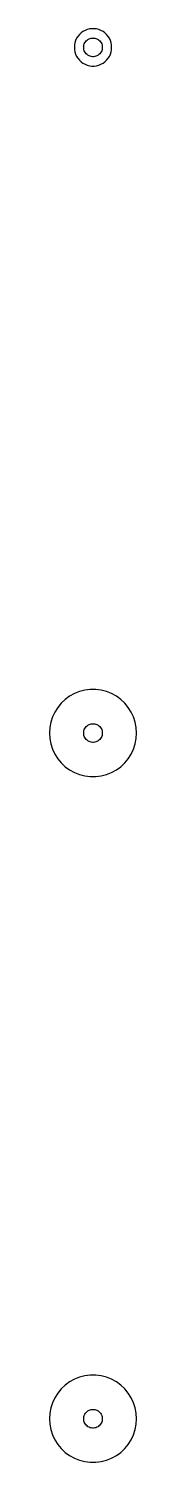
# Model space of a CAD drawing. Header units: metres. Extents: x -7 to 7, y 103 to 333.
import ezdxf

# ---------------------------------------------------------------- set-up
doc = ezdxf.new("R2010")
doc.units = ezdxf.units.M

msp = doc.modelspace()

# ---------------------------------------------------------------- linework, layer by layer
for p, q in [((-2.62891, 331.445), (-2.78932, 331.104)), ((-2.42705, 331.763), (-2.62891, 331.445)), ((-2.1869, 332.054), (-2.42705, 331.763)), ((-1.91226, 332.312), (-2.1869, 332.054)), ((-1.60747, 332.533), (-1.91226, 332.312)), ((-1.27733, 332.714), (-1.60747, 332.533)), ((-0.927048, 332.853), (-1.27733, 332.714)), ((-0.956131, 331.156), (-0.803726, 331.266)), ((-0.562134, 332.947), (-0.927048, 332.853)), ((-0.803726, 331.266), (-0.638657, 331.357)), ((-0.638657, 331.357), (-0.463516, 331.427)), ((-0.18837, 332.994), (-0.562134, 332.947)), ((-0.463516, 331.427), (-0.281067, 331.473)), ((-0.281067, 331.473), (-0.094177, 331.497)), ((0.18837, 332.994), (-0.18837, 332.994)), ((-0.094177, 331.497), (0.094177, 331.497)), ((0.094177, 331.497), (0.281067, 331.473)), ((0.562134, 332.947), (0.18837, 332.994)), ((0.281067, 331.473), (0.463516, 331.427)), ((0.463516, 331.427), (0.638657, 331.357)), ((0.927048, 332.853), (0.562134, 332.947)), ((0.638657, 331.357), (0.803726, 331.266)), ((0.803726, 331.266), (0.956131, 331.156)), ((1.27733, 332.714), (0.927048, 332.853)), ((1.60747, 332.533), (1.27733, 332.714)), ((1.91226, 332.312), (1.60747, 332.533)), ((2.1869, 332.054), (1.91226, 332.312)), ((2.42705, 331.763), (2.1869, 332.054)), ((2.62891, 331.445), (2.42705, 331.763)), ((2.78932, 331.104), (2.62891, 331.445)), ((-2.97633, 330.376), (-3, 330)), ((-3, 330), (-2.97633, 329.624)), ((-2.90575, 330.746), (-2.97633, 330.376)), ((-2.97633, 329.624), (-2.90575, 329.254)), ((-2.78932, 331.104), (-2.90575, 330.746)), ((-2.90575, 329.254), (-2.78932, 328.896)), ((-2.78932, 328.896), (-2.62891, 328.555)), ((-1.5, 330), (-1.48816, 330.188)), ((-1.48816, 329.812), (-1.5, 330)), ((-1.48816, 330.188), (-1.45287, 330.373)), ((-1.45287, 329.627), (-1.48816, 329.812)), ((-1.45287, 330.373), (-1.39465, 330.552)), ((-1.39465, 329.448), (-1.45287, 329.627)), ((-1.39465, 330.552), (-1.31445, 330.723)), ((-1.31445, 329.277), (-1.39465, 329.448)), ((-1.31445, 330.723), (-1.21352, 330.882)), ((-1.21352, 329.118), (-1.31445, 329.277)), ((-1.21352, 330.882), (-1.09344, 331.027)), ((-1.09344, 328.973), (-1.21352, 329.118)), ((-1.09344, 331.027), (-0.956131, 331.156)), ((-0.956131, 328.844), (-1.09344, 328.973)), ((0.956131, 331.156), (1.09344, 331.027)), ((1.09344, 328.973), (0.956131, 328.844)), ((1.09344, 331.027), (1.21352, 330.882)), ((1.21352, 329.118), (1.09344, 328.973)), ((1.21352, 330.882), (1.31445, 330.723)), ((1.31445, 329.277), (1.21352, 329.118)), ((1.31445, 330.723), (1.39465, 330.552)), ((1.39465, 329.448), (1.31445, 329.277)), ((1.39465, 330.552), (1.45287, 330.373)), ((1.45287, 329.627), (1.39465, 329.448)), ((1.45287, 330.373), (1.48816, 330.188)), ((1.48816, 329.812), (1.45287, 329.627)), ((1.48816, 330.188), (1.5, 330)), ((1.5, 330), (1.48816, 329.812)), ((2.62891, 328.555), (2.78932, 328.896)), ((2.90575, 330.746), (2.78932, 331.104)), ((2.78932, 328.896), (2.90575, 329.254)), ((2.97633, 330.376), (2.90575, 330.746)), ((2.90575, 329.254), (2.97633, 329.624)), ((3, 330), (2.97633, 330.376)), ((2.97633, 329.624), (3, 330)), ((-2.62891, 328.555), (-2.42705, 328.237)), ((-2.42705, 328.237), (-2.1869, 327.946)), ((-2.1869, 327.946), (-1.91226, 327.688)), ((-1.91226, 327.688), (-1.60747, 327.467)), ((-1.60747, 327.467), (-1.27733, 327.286)), ((-1.27733, 327.286), (-0.927048, 327.147)), ((-0.803726, 328.734), (-0.956131, 328.844)), ((-0.927048, 327.147), (-0.562134, 327.053)), ((-0.638657, 328.643), (-0.803726, 328.734)), ((-0.463516, 328.573), (-0.638657, 328.643)), ((-0.562134, 327.053), (-0.18837, 327.006)), ((-0.281067, 328.527), (-0.463516, 328.573)), ((-0.094177, 328.503), (-0.281067, 328.527)), ((-0.18837, 327.006), (0.18837, 327.006)), ((0.094177, 328.503), (-0.094177, 328.503)), ((0.281067, 328.527), (0.094177, 328.503)), ((0.18837, 327.006), (0.562134, 327.053)), ((0.463516, 328.573), (0.281067, 328.527)), ((0.638657, 328.643), (0.463516, 328.573)), ((0.562134, 327.053), (0.927048, 327.147)), ((0.803726, 328.734), (0.638657, 328.643)), ((0.956131, 328.844), (0.803726, 328.734)), ((0.927048, 327.147), (1.27733, 327.286)), ((1.27733, 327.286), (1.60747, 327.467)), ((1.60747, 327.467), (1.91226, 327.688)), ((1.91226, 327.688), (2.1869, 327.946)), ((2.1869, 327.946), (2.42705, 328.237)), ((2.42705, 328.237), (2.62891, 328.555)), ((-4.46196, 225.394), (-5.10277, 224.792)), ((-3.75078, 225.91), (-4.46196, 225.394)), ((-2.98045, 226.334), (-3.75078, 225.91)), ((-2.16312, 226.657), (-2.98045, 226.334)), ((-1.31166, 226.876), (-2.16312, 226.657)), ((-0.439529, 226.986), (-1.31166, 226.876)), ((0.439529, 226.986), (-0.439529, 226.986)), ((1.31166, 226.876), (0.439529, 226.986)), ((2.16312, 226.657), (1.31166, 226.876)), ((2.98045, 226.334), (2.16312, 226.657)), ((3.75078, 225.91), (2.98045, 226.334)), ((4.46196, 225.394), (3.75078, 225.91)), ((5.10277, 224.792), (4.46196, 225.394)), ((-6.13414, 223.372), (-6.50842, 222.577)), ((-5.66312, 224.114), (-6.13414, 223.372)), ((-5.10277, 224.792), (-5.66312, 224.114)), ((5.66312, 224.114), (5.10277, 224.792)), ((6.13414, 223.372), (5.66312, 224.114)), ((6.50842, 222.577), (6.13414, 223.372)), ((-6.94479, 220.877), (-7, 220)), ((-6.78008, 221.741), (-6.94479, 220.877)), ((-6.50842, 222.577), (-6.78008, 221.741)), ((-1.31445, 220.723), (-1.21352, 220.882)), ((-1.21352, 220.882), (-1.09344, 221.027)), ((-1.09344, 221.027), (-0.956131, 221.156)), ((-0.956131, 221.156), (-0.803726, 221.266)), ((-0.803726, 221.266), (-0.638657, 221.357)), ((-0.638657, 221.357), (-0.463516, 221.427)), ((-0.463516, 221.427), (-0.281067, 221.473)), ((-0.281067, 221.473), (-0.094177, 221.497)), ((-0.094177, 221.497), (0.094177, 221.497)), ((0.094177, 221.497), (0.281067, 221.473)), ((0.281067, 221.473), (0.463516, 221.427)), ((0.463516, 221.427), (0.638657, 221.357)), ((0.638657, 221.357), (0.803726, 221.266)), ((0.803726, 221.266), (0.956131, 221.156)), ((0.956131, 221.156), (1.09344, 221.027)), ((1.09344, 221.027), (1.21352, 220.882)), ((1.21352, 220.882), (1.31445, 220.723)), ((6.78008, 221.741), (6.50842, 222.577)), ((6.94479, 220.877), (6.78008, 221.741)), ((7, 220), (6.94479, 220.877)), ((-7, 220), (-6.94479, 219.123)), ((-6.94479, 219.123), (-6.78008, 218.259)), ((-1.5, 220), (-1.48816, 220.188)), ((-1.48816, 219.812), (-1.5, 220)), ((-1.48816, 220.188), (-1.45287, 220.373)), ((-1.45287, 219.627), (-1.48816, 219.812)), ((-1.45287, 220.373), (-1.39465, 220.552)), ((-1.39465, 219.448), (-1.45287, 219.627)), ((-1.39465, 220.552), (-1.31445, 220.723)), ((-1.31445, 219.277), (-1.39465, 219.448)), ((-1.21352, 219.118), (-1.31445, 219.277)), ((-1.09344, 218.973), (-1.21352, 219.118)), ((-0.956131, 218.844), (-1.09344, 218.973)), ((-0.803726, 218.734), (-0.956131, 218.844)), ((-0.638657, 218.643), (-0.803726, 218.734)), ((-0.463516, 218.573), (-0.638657, 218.643)), ((-0.281067, 218.527), (-0.463516, 218.573)), ((-0.094177, 218.503), (-0.281067, 218.527)), ((0.094177, 218.503), (-0.094177, 218.503)), ((0.281067, 218.527), (0.094177, 218.503)), ((0.463516, 218.573), (0.281067, 218.527)), ((0.638657, 218.643), (0.463516, 218.573)), ((0.803726, 218.734), (0.638657, 218.643)), ((0.956131, 218.844), (0.803726, 218.734)), ((1.09344, 218.973), (0.956131, 218.844)), ((1.21352, 219.118), (1.09344, 218.973)), ((1.31445, 219.277), (1.21352, 219.118)), ((1.31445, 220.723), (1.39465, 220.552)), ((1.39465, 219.448), (1.31445, 219.277)), ((1.39465, 220.552), (1.45287, 220.373)), ((1.45287, 219.627), (1.39465, 219.448)), ((1.45287, 220.373), (1.48816, 220.188)), ((1.48816, 219.812), (1.45287, 219.627)), ((1.48816, 220.188), (1.5, 220)), ((1.5, 220), (1.48816, 219.812)), ((6.78008, 218.259), (6.94479, 219.123)), ((6.94479, 219.123), (7, 220)), ((-6.78008, 218.259), (-6.50842, 217.423)), ((-6.50842, 217.423), (-6.13414, 216.628)), ((-6.13414, 216.628), (-5.66312, 215.886)), ((5.66312, 215.886), (6.13414, 216.628)), ((6.13414, 216.628), (6.50842, 217.423)), ((6.50842, 217.423), (6.78008, 218.259)), ((-5.66312, 215.886), (-5.10277, 215.208)), ((-5.10277, 215.208), (-4.46196, 214.606)), ((-4.46196, 214.606), (-3.75078, 214.09)), ((-3.75078, 214.09), (-2.98045, 213.666)), ((2.98045, 213.666), (3.75078, 214.09)), ((3.75078, 214.09), (4.46196, 214.606)), ((4.46196, 214.606), (5.10277, 215.208)), ((5.10277, 215.208), (5.66312, 215.886)), ((-2.98045, 213.666), (-2.16312, 213.343)), ((-2.16312, 213.343), (-1.31166, 213.124)), ((-1.31166, 213.124), (-0.439529, 213.014)), ((-0.439529, 213.014), (0.439529, 213.014)), ((0.439529, 213.014), (1.31166, 213.124)), ((1.31166, 213.124), (2.16312, 213.343)), ((2.16312, 213.343), (2.98045, 213.666)), ((-4.46196, 115.394), (-5.10277, 114.792)), ((-3.75078, 115.91), (-4.46196, 115.394)), ((-2.98045, 116.334), (-3.75078, 115.91)), ((-2.16312, 116.657), (-2.98045, 116.334)), ((-1.31166, 116.876), (-2.16312, 116.657)), ((-0.439529, 116.986), (-1.31166, 116.876)), ((0.439529, 116.986), (-0.439529, 116.986)), ((1.31166, 116.876), (0.439529, 116.986)), ((2.16312, 116.657), (1.31166, 116.876)), ((2.98045, 116.334), (2.16312, 116.657)), ((3.75078, 115.91), (2.98045, 116.334)), ((4.46196, 115.394), (3.75078, 115.91)), ((5.10277, 114.792), (4.46196, 115.394)), ((-6.13414, 113.372), (-6.50842, 112.577)), ((-5.66312, 114.114), (-6.13414, 113.372)), ((-5.10277, 114.792), (-5.66312, 114.114)), ((5.66312, 114.114), (5.10277, 114.792)), ((6.13414, 113.372), (5.66312, 114.114)), ((6.50842, 112.577), (6.13414, 113.372)), ((-6.94479, 110.877), (-7, 110)), ((-6.78008, 111.741), (-6.94479, 110.877)), ((-6.50842, 112.577), (-6.78008, 111.741)), ((-1.45287, 110.373), (-1.39465, 110.552)), ((-1.39465, 110.552), (-1.31445, 110.723)), ((-1.31445, 110.723), (-1.21352, 110.882)), ((-1.21352, 110.882), (-1.09344, 111.027)), ((-1.09344, 111.027), (-0.956131, 111.156)), ((-0.956131, 111.156), (-0.803726, 111.266)), ((-0.803726, 111.266), (-0.638657, 111.357)), ((-0.638657, 111.357), (-0.463516, 111.427)), ((-0.463516, 111.427), (-0.281067, 111.473)), ((-0.281067, 111.473), (-0.094177, 111.497)), ((-0.094177, 111.497), (0.094177, 111.497)), ((0.094177, 111.497), (0.281067, 111.473)), ((0.281067, 111.473), (0.463516, 111.427)), ((0.463516, 111.427), (0.638657, 111.357)), ((0.638657, 111.357), (0.803726, 111.266)), ((0.803726, 111.266), (0.956131, 111.156)), ((0.956131, 111.156), (1.09344, 111.027)), ((1.09344, 111.027), (1.21352, 110.882)), ((1.21352, 110.882), (1.31445, 110.723)), ((1.31445, 110.723), (1.39465, 110.552)), ((1.39465, 110.552), (1.45287, 110.373)), ((6.78008, 111.741), (6.50842, 112.577)), ((6.94479, 110.877), (6.78008, 111.741)), ((7, 110), (6.94479, 110.877)), ((-7, 110), (-6.94479, 109.123)), ((-6.94479, 109.123), (-6.78008, 108.259)), ((-6.78008, 108.259), (-6.50842, 107.423)), ((-1.5, 110), (-1.48816, 110.188)), ((-1.48816, 109.812), (-1.5, 110)), ((-1.48816, 110.188), (-1.45287, 110.373)), ((-1.45287, 109.627), (-1.48816, 109.812)), ((-1.39465, 109.448), (-1.45287, 109.627)), ((-1.31445, 109.277), (-1.39465, 109.448)), ((-1.21352, 109.118), (-1.31445, 109.277)), ((-1.09344, 108.973), (-1.21352, 109.118)), ((-0.956131, 108.844), (-1.09344, 108.973)), ((-0.803726, 108.734), (-0.956131, 108.844)), ((-0.638657, 108.643), (-0.803726, 108.734)), ((-0.463516, 108.573), (-0.638657, 108.643)), ((-0.281067, 108.527), (-0.463516, 108.573)), ((-0.094177, 108.503), (-0.281067, 108.527)), ((0.094177, 108.503), (-0.094177, 108.503)), ((0.281067, 108.527), (0.094177, 108.503)), ((0.463516, 108.573), (0.281067, 108.527)), ((0.638657, 108.643), (0.463516, 108.573)), ((0.803726, 108.734), (0.638657, 108.643)), ((0.956131, 108.844), (0.803726, 108.734)), ((1.09344, 108.973), (0.956131, 108.844)), ((1.21352, 109.118), (1.09344, 108.973)), ((1.31445, 109.277), (1.21352, 109.118)), ((1.39465, 109.448), (1.31445, 109.277)), ((1.45287, 109.627), (1.39465, 109.448)), ((1.45287, 110.373), (1.48816, 110.188)), ((1.48816, 109.812), (1.45287, 109.627)), ((1.48816, 110.188), (1.5, 110)), ((1.5, 110), (1.48816, 109.812)), ((6.50842, 107.423), (6.78008, 108.259)), ((6.78008, 108.259), (6.94479, 109.123)), ((6.94479, 109.123), (7, 110)), ((-6.50842, 107.423), (-6.13414, 106.628)), ((-6.13414, 106.628), (-5.66312, 105.886)), ((-5.66312, 105.886), (-5.10277, 105.208)), ((5.10277, 105.208), (5.66312, 105.886)), ((5.66312, 105.886), (6.13414, 106.628)), ((6.13414, 106.628), (6.50842, 107.423)), ((-5.10277, 105.208), (-4.46196, 104.606)), ((-4.46196, 104.606), (-3.75078, 104.09)), ((-3.75078, 104.09), (-2.98045, 103.666)), ((-2.98045, 103.666), (-2.16312, 103.343)), ((2.16312, 103.343), (2.98045, 103.666)), ((2.98045, 103.666), (3.75078, 104.09)), ((3.75078, 104.09), (4.46196, 104.606)), ((4.46196, 104.606), (5.10277, 105.208)), ((-2.16312, 103.343), (-1.31166, 103.124)), ((-1.31166, 103.124), (-0.439529, 103.014)), ((-0.439529, 103.014), (0.439529, 103.014)), ((0.439529, 103.014), (1.31166, 103.124)), ((1.31166, 103.124), (2.16312, 103.343))]:
    msp.add_line(p, q)

doc.saveas('drawing.dxf')
